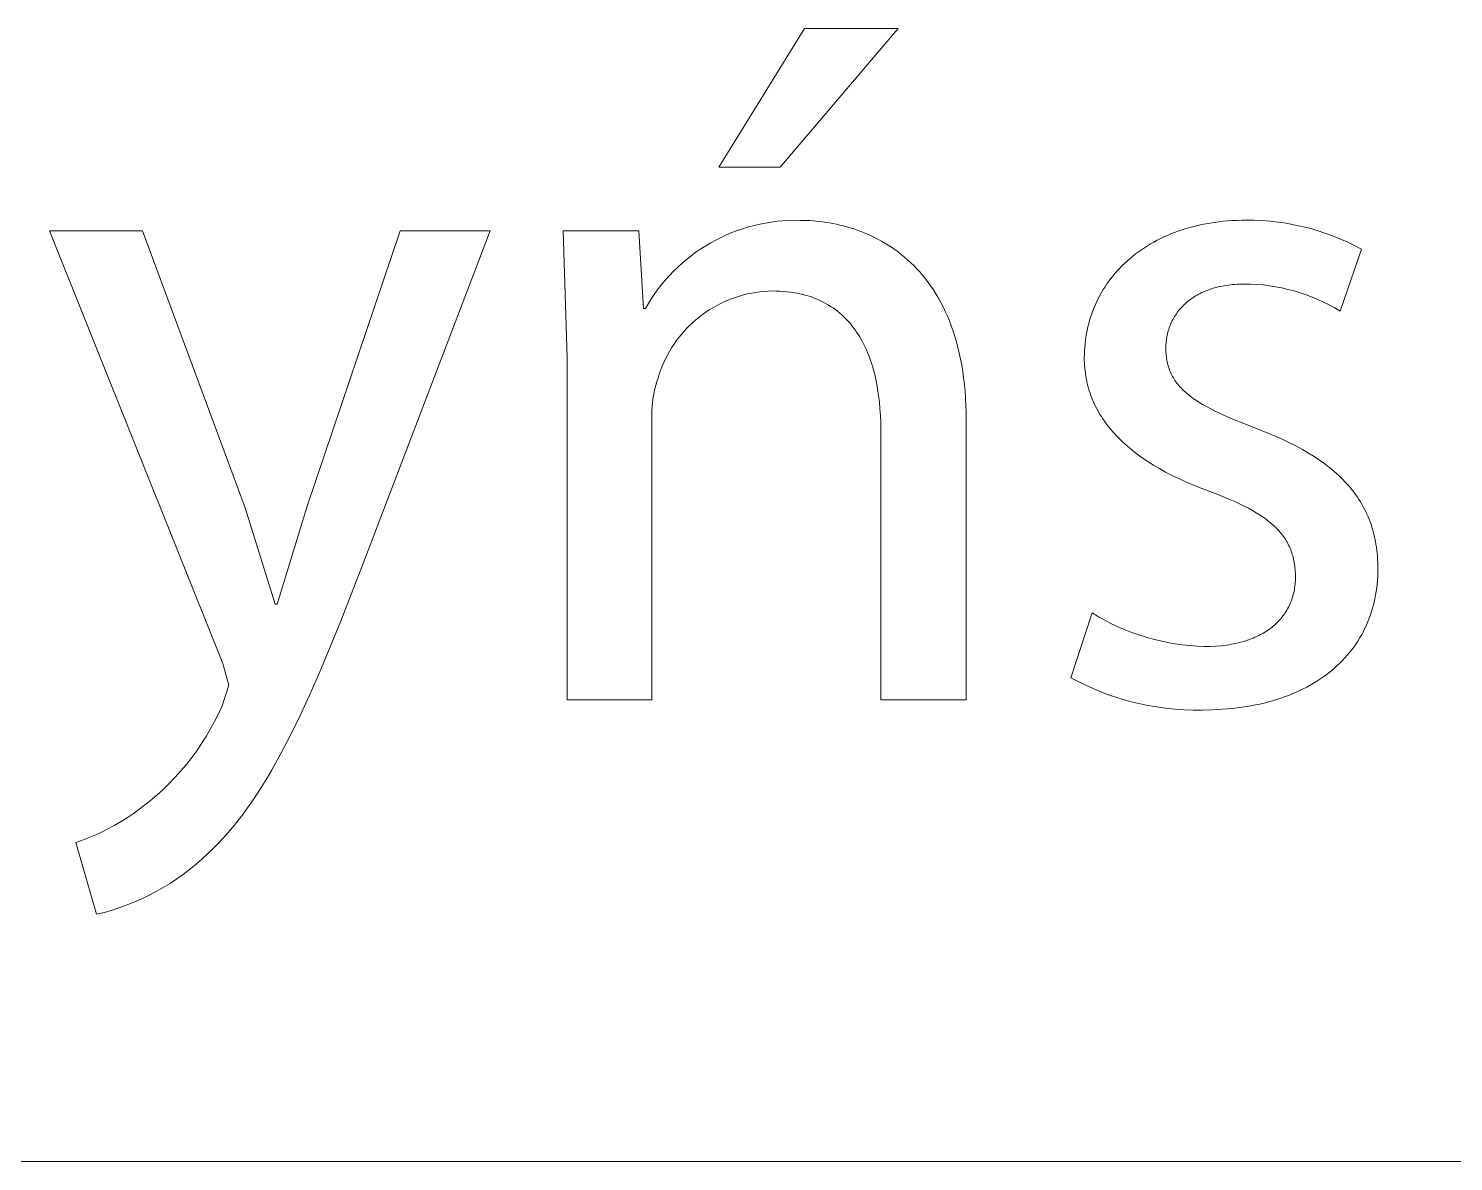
# Model space of a CAD drawing. Header units: millimetres. Extents: x -644 to 2279, y -276 to 1766.
# Drawn here: x 1850.56 to 1893.59, y -275.92 to -241.72 of the extents above; entities that cross this region are included whole.
import ezdxf

# ---------------------------------------------------------------- set-up
doc = ezdxf.new("R2010")
doc.units = ezdxf.units.MM
doc.header["$MEASUREMENT"] = 0
doc.layers.add('Domyślny', color=7, linetype='Continuous', true_color=0x000000)

msp = doc.modelspace()

# ---------------------------------------------------------------- linework, layer by layer
at = {"layer": 'Domyślny', "color": 18, "lineweight": 15, "true_color": 0x000000}
for p, q in [((1871.411, -245.906), (1873.99, -241.721)), ((1876.823, -241.721), (1873.26, -245.906)), ((1873.99, -241.721), (1876.823, -241.721)), ((1873.26, -245.906), (1871.411, -245.906)), ((1856.425, -260.885), (1851.199, -247.824)), ((1851.199, -247.824), (1854.002, -247.824)), ((1854.002, -247.824), (1857.107, -256.194)), ((1858.975, -256.135), (1861.788, -247.824)), ((1864.504, -247.824), (1860.649, -257.917)), ((1861.788, -247.824), (1864.504, -247.824)), ((1866.827, -251.658), (1866.71, -247.824)), ((1866.71, -247.824), (1868.988, -247.824)), ((1868.988, -247.824), (1869.134, -250.169)), ((1871.8, -247.883), (1871.965, -247.82)), ((1871.965, -247.82), (1872.132, -247.763)), ((1872.132, -247.763), (1872.301, -247.712)), ((1872.301, -247.712), (1872.472, -247.666)), ((1872.472, -247.666), (1872.644, -247.626)), ((1872.644, -247.626), (1872.818, -247.592)), ((1872.818, -247.592), (1872.992, -247.564)), ((1872.992, -247.564), (1873.168, -247.541)), ((1873.168, -247.541), (1873.344, -247.525)), ((1873.344, -247.525), (1873.52, -247.515)), ((1873.52, -247.515), (1873.697, -247.51)), ((1873.697, -247.51), (1873.874, -247.512)), ((1873.874, -247.512), (1873.966, -247.513)), ((1873.966, -247.513), (1874.06, -247.516)), ((1874.06, -247.516), (1874.155, -247.52)), ((1874.155, -247.52), (1874.252, -247.526)), ((1874.252, -247.526), (1874.35, -247.535)), ((1874.35, -247.535), (1874.449, -247.545)), ((1874.449, -247.545), (1874.549, -247.557)), ((1874.549, -247.557), (1874.65, -247.572)), ((1874.65, -247.572), (1874.752, -247.588)), ((1874.752, -247.588), (1874.855, -247.607)), ((1874.855, -247.607), (1874.958, -247.628)), ((1874.958, -247.628), (1875.062, -247.652)), ((1875.062, -247.652), (1875.166, -247.678)), ((1875.166, -247.678), (1875.271, -247.706)), ((1875.271, -247.706), (1875.375, -247.737)), ((1875.375, -247.737), (1875.481, -247.77)), ((1875.481, -247.77), (1875.586, -247.807)), ((1875.586, -247.807), (1875.691, -247.845)), ((1875.691, -247.845), (1875.796, -247.887)), ((1885.17, -247.877), (1885.282, -247.836)), ((1885.282, -247.836), (1885.395, -247.798)), ((1885.395, -247.798), (1885.511, -247.761)), ((1885.511, -247.761), (1885.629, -247.727)), ((1885.629, -247.727), (1885.748, -247.696)), ((1885.748, -247.696), (1885.87, -247.666)), ((1885.87, -247.666), (1885.993, -247.639)), ((1885.993, -247.639), (1886.118, -247.615)), ((1886.118, -247.615), (1886.246, -247.592)), ((1886.246, -247.592), (1886.375, -247.573)), ((1886.375, -247.573), (1886.506, -247.556)), ((1886.506, -247.556), (1886.639, -247.541)), ((1886.639, -247.541), (1886.773, -247.529)), ((1886.773, -247.529), (1886.91, -247.519)), ((1886.91, -247.519), (1887.048, -247.513)), ((1887.048, -247.513), (1887.188, -247.509)), ((1887.188, -247.509), (1887.33, -247.507)), ((1887.33, -247.507), (1887.572, -247.509)), ((1887.572, -247.509), (1887.814, -247.519)), ((1887.814, -247.519), (1888.056, -247.538)), ((1888.056, -247.538), (1888.296, -247.565)), ((1888.296, -247.565), (1888.536, -247.599)), ((1888.536, -247.599), (1888.774, -247.642)), ((1888.774, -247.642), (1889.011, -247.693)), ((1889.011, -247.693), (1889.246, -247.752)), ((1889.246, -247.752), (1889.479, -247.819)), ((1889.479, -247.819), (1889.709, -247.894)), ((1870.862, -248.374), (1871.011, -248.28)), ((1871.011, -248.28), (1871.163, -248.19)), ((1871.163, -248.19), (1871.318, -248.105)), ((1871.318, -248.105), (1871.476, -248.026)), ((1871.476, -248.026), (1871.637, -247.952)), ((1871.637, -247.952), (1871.8, -247.883)), ((1875.796, -247.887), (1875.901, -247.931)), ((1875.901, -247.931), (1876.005, -247.978)), ((1876.005, -247.978), (1876.109, -248.028)), ((1876.109, -248.028), (1876.213, -248.082)), ((1876.213, -248.082), (1876.316, -248.138)), ((1876.316, -248.138), (1876.419, -248.197)), ((1876.419, -248.197), (1876.52, -248.259)), ((1876.52, -248.259), (1876.621, -248.325)), ((1884.257, -248.338), (1884.351, -248.279)), ((1884.351, -248.279), (1884.446, -248.222)), ((1884.446, -248.222), (1884.543, -248.166)), ((1884.543, -248.166), (1884.642, -248.113)), ((1884.642, -248.113), (1884.744, -248.062)), ((1884.744, -248.062), (1884.847, -248.012)), ((1884.847, -248.012), (1884.953, -247.965)), ((1884.953, -247.965), (1885.06, -247.92)), ((1885.06, -247.92), (1885.17, -247.877)), ((1889.709, -247.894), (1889.936, -247.977)), ((1889.936, -247.977), (1890.161, -248.067)), ((1890.161, -248.067), (1890.382, -248.165)), ((1890.382, -248.165), (1890.6, -248.27)), ((1890.6, -248.27), (1890.815, -248.383)), ((1870.3, -248.803), (1870.435, -248.689)), ((1870.435, -248.689), (1870.574, -248.579)), ((1870.574, -248.579), (1870.716, -248.474)), ((1870.716, -248.474), (1870.862, -248.374)), ((1876.621, -248.325), (1876.721, -248.394)), ((1876.721, -248.394), (1876.82, -248.466)), ((1876.82, -248.466), (1876.917, -248.542)), ((1876.917, -248.542), (1877.014, -248.621)), ((1877.014, -248.621), (1877.109, -248.703)), ((1877.109, -248.703), (1877.202, -248.789)), ((1883.745, -248.731), (1883.825, -248.661)), ((1883.825, -248.661), (1883.907, -248.593)), ((1883.907, -248.593), (1883.991, -248.527)), ((1883.991, -248.527), (1884.078, -248.462)), ((1884.078, -248.462), (1884.167, -248.399)), ((1884.167, -248.399), (1884.257, -248.338)), ((1890.815, -248.383), (1890.172, -250.252)), ((1869.92, -249.172), (1870.043, -249.045)), ((1870.043, -249.045), (1870.169, -248.922)), ((1870.169, -248.922), (1870.3, -248.803)), ((1877.202, -248.789), (1877.294, -248.879)), ((1877.294, -248.879), (1877.385, -248.972)), ((1877.385, -248.972), (1877.473, -249.069)), ((1877.473, -249.069), (1877.56, -249.17)), ((1883.313, -249.184), (1883.379, -249.105)), ((1883.379, -249.105), (1883.448, -249.027)), ((1883.448, -249.027), (1883.519, -248.951)), ((1883.519, -248.951), (1883.592, -248.876)), ((1883.592, -248.876), (1883.667, -248.803)), ((1883.667, -248.803), (1883.745, -248.731)), ((1869.475, -249.721), (1869.579, -249.578)), ((1869.579, -249.578), (1869.688, -249.439)), ((1869.688, -249.439), (1869.802, -249.304)), ((1869.802, -249.304), (1869.92, -249.172)), ((1877.56, -249.17), (1877.645, -249.275)), ((1877.645, -249.275), (1877.728, -249.384)), ((1877.728, -249.384), (1877.809, -249.496)), ((1877.809, -249.496), (1877.888, -249.613)), ((1883.016, -249.602), (1883.071, -249.516)), ((1883.071, -249.516), (1883.128, -249.431)), ((1883.128, -249.431), (1883.187, -249.347)), ((1883.187, -249.347), (1883.249, -249.265)), ((1883.249, -249.265), (1883.313, -249.184)), ((1886.313, -249.57), (1886.258, -249.588)), ((1886.37, -249.553), (1886.313, -249.57)), ((1886.428, -249.537), (1886.37, -249.553)), ((1886.486, -249.522), (1886.428, -249.537)), ((1886.546, -249.508), (1886.486, -249.522)), ((1886.607, -249.496), (1886.546, -249.508)), ((1886.669, -249.484), (1886.607, -249.496)), ((1886.732, -249.474), (1886.669, -249.484)), ((1886.796, -249.465), (1886.732, -249.474)), ((1886.861, -249.457), (1886.796, -249.465)), ((1886.927, -249.45), (1886.861, -249.457)), ((1886.994, -249.444), (1886.927, -249.45)), ((1887.062, -249.44), (1886.994, -249.444)), ((1887.131, -249.437), (1887.062, -249.44)), ((1887.201, -249.435), (1887.131, -249.437)), ((1887.272, -249.434), (1887.201, -249.435)), ((1887.463, -249.437), (1887.272, -249.434)), ((1887.653, -249.447), (1887.463, -249.437)), ((1887.843, -249.463), (1887.653, -249.447)), ((1888.033, -249.486), (1887.843, -249.463)), ((1888.221, -249.516), (1888.033, -249.486)), ((1888.408, -249.551), (1888.221, -249.516)), ((1888.594, -249.594), (1888.408, -249.551)), ((1869.281, -250.017), (1869.376, -249.867)), ((1869.376, -249.867), (1869.475, -249.721)), ((1871.561, -249.975), (1871.448, -250.029)), ((1871.676, -249.924), (1871.561, -249.975)), ((1871.792, -249.878), (1871.676, -249.924)), ((1871.91, -249.836), (1871.792, -249.878)), ((1872.029, -249.798), (1871.91, -249.836)), ((1872.15, -249.764), (1872.029, -249.798)), ((1872.272, -249.734), (1872.15, -249.764)), ((1872.394, -249.708), (1872.272, -249.734)), ((1872.518, -249.687), (1872.394, -249.708)), ((1872.642, -249.67), (1872.518, -249.687)), ((1872.767, -249.657), (1872.642, -249.67)), ((1872.892, -249.648), (1872.767, -249.657)), ((1873.017, -249.644), (1872.892, -249.648)), ((1873.13, -249.645), (1873.017, -249.644)), ((1873.241, -249.649), (1873.13, -249.645)), ((1873.349, -249.656), (1873.241, -249.649)), ((1873.455, -249.666), (1873.349, -249.656)), ((1873.559, -249.678), (1873.455, -249.666)), ((1873.66, -249.693), (1873.559, -249.678)), ((1873.759, -249.71), (1873.66, -249.693)), ((1873.857, -249.73), (1873.759, -249.71)), ((1873.951, -249.752), (1873.857, -249.73)), ((1874.044, -249.777), (1873.951, -249.752)), ((1874.135, -249.805), (1874.044, -249.777)), ((1874.223, -249.835), (1874.135, -249.805)), ((1874.31, -249.867), (1874.223, -249.835)), ((1874.394, -249.901), (1874.31, -249.867)), ((1874.476, -249.938), (1874.394, -249.901)), ((1874.556, -249.977), (1874.476, -249.938)), ((1874.634, -250.019), (1874.556, -249.977)), ((1877.888, -249.613), (1877.964, -249.734)), ((1877.964, -249.734), (1878.038, -249.858)), ((1878.038, -249.858), (1878.11, -249.987)), ((1878.11, -249.987), (1878.179, -250.121)), ((1882.779, -250.053), (1882.822, -249.96)), ((1882.822, -249.96), (1882.867, -249.869)), ((1882.867, -249.869), (1882.914, -249.779)), ((1882.914, -249.779), (1882.964, -249.69)), ((1882.964, -249.69), (1883.016, -249.602)), ((1885.516, -250.005), (1885.479, -250.038)), ((1885.554, -249.972), (1885.516, -250.005)), ((1885.594, -249.941), (1885.554, -249.972)), ((1885.634, -249.91), (1885.594, -249.941)), ((1885.675, -249.879), (1885.634, -249.91)), ((1885.718, -249.85), (1885.675, -249.879)), ((1885.762, -249.822), (1885.718, -249.85)), ((1885.806, -249.794), (1885.762, -249.822)), ((1885.852, -249.767), (1885.806, -249.794)), ((1885.899, -249.742), (1885.852, -249.767)), ((1885.947, -249.717), (1885.899, -249.742)), ((1885.996, -249.693), (1885.947, -249.717)), ((1886.046, -249.67), (1885.996, -249.693)), ((1886.098, -249.648), (1886.046, -249.67)), ((1886.15, -249.627), (1886.098, -249.648)), ((1886.203, -249.607), (1886.15, -249.627)), ((1886.258, -249.588), (1886.203, -249.607)), ((1888.779, -249.642), (1888.594, -249.594)), ((1888.961, -249.697), (1888.779, -249.642)), ((1889.142, -249.758), (1888.961, -249.697)), ((1889.321, -249.826), (1889.142, -249.758)), ((1889.497, -249.899), (1889.321, -249.826)), ((1889.67, -249.978), (1889.497, -249.899)), ((1889.841, -250.064), (1889.67, -249.978)), ((1869.134, -250.169), (1869.192, -250.169)), ((1869.192, -250.169), (1869.281, -250.017)), ((1870.814, -250.431), (1870.717, -250.511)), ((1870.914, -250.355), (1870.814, -250.431)), ((1871.016, -250.283), (1870.914, -250.355)), ((1871.121, -250.214), (1871.016, -250.283)), ((1871.227, -250.148), (1871.121, -250.214)), ((1871.337, -250.087), (1871.227, -250.148)), ((1871.448, -250.029), (1871.337, -250.087)), ((1874.71, -250.062), (1874.634, -250.019)), ((1874.784, -250.108), (1874.71, -250.062)), ((1874.856, -250.156), (1874.784, -250.108)), ((1874.926, -250.205), (1874.856, -250.156)), ((1874.994, -250.257), (1874.926, -250.205)), ((1875.06, -250.311), (1874.994, -250.257)), ((1875.124, -250.367), (1875.06, -250.311)), ((1875.186, -250.425), (1875.124, -250.367)), ((1875.247, -250.485), (1875.186, -250.425)), ((1878.179, -250.121), (1878.245, -250.258)), ((1878.245, -250.258), (1878.309, -250.4)), ((1878.309, -250.4), (1878.37, -250.546)), ((1882.604, -250.532), (1882.634, -250.434)), ((1882.634, -250.434), (1882.667, -250.337)), ((1882.667, -250.337), (1882.702, -250.241)), ((1882.702, -250.241), (1882.739, -250.147)), ((1882.739, -250.147), (1882.779, -250.053)), ((1885.172, -250.411), (1885.148, -250.452)), ((1885.198, -250.371), (1885.172, -250.411)), ((1885.224, -250.331), (1885.198, -250.371)), ((1885.252, -250.292), (1885.224, -250.331)), ((1885.281, -250.254), (1885.252, -250.292)), ((1885.311, -250.216), (1885.281, -250.254)), ((1885.343, -250.179), (1885.311, -250.216)), ((1885.375, -250.143), (1885.343, -250.179)), ((1885.409, -250.107), (1885.375, -250.143)), ((1885.444, -250.072), (1885.409, -250.107)), ((1885.479, -250.038), (1885.444, -250.072)), ((1890.008, -250.155), (1889.841, -250.064)), ((1890.172, -250.252), (1890.008, -250.155)), ((1870.358, -250.86), (1870.276, -250.955)), ((1870.443, -250.768), (1870.358, -250.86)), ((1870.532, -250.679), (1870.443, -250.768)), ((1870.623, -250.593), (1870.532, -250.679)), ((1870.717, -250.511), (1870.623, -250.593)), ((1875.305, -250.547), (1875.247, -250.485)), ((1875.362, -250.61), (1875.305, -250.547)), ((1875.416, -250.676), (1875.362, -250.61)), ((1875.469, -250.743), (1875.416, -250.676)), ((1875.52, -250.812), (1875.469, -250.743)), ((1875.57, -250.882), (1875.52, -250.812)), ((1878.37, -250.546), (1878.428, -250.697)), ((1878.428, -250.697), (1878.482, -250.853)), ((1878.482, -250.853), (1878.534, -251.013)), ((1882.51, -250.932), (1882.529, -250.831)), ((1882.529, -250.831), (1882.552, -250.73)), ((1882.552, -250.73), (1882.577, -250.63)), ((1882.577, -250.63), (1882.604, -250.532)), ((1884.98, -250.844), (1884.968, -250.89)), ((1884.994, -250.798), (1884.98, -250.844)), ((1885.009, -250.753), (1884.994, -250.798)), ((1885.025, -250.709), (1885.009, -250.753)), ((1885.043, -250.665), (1885.025, -250.709)), ((1885.061, -250.621), (1885.043, -250.665)), ((1885.081, -250.578), (1885.061, -250.621)), ((1885.102, -250.535), (1885.081, -250.578)), ((1885.124, -250.493), (1885.102, -250.535)), ((1885.148, -250.452), (1885.124, -250.493)), ((1870.05, -251.255), (1869.982, -251.36)), ((1870.122, -251.152), (1870.05, -251.255)), ((1870.197, -251.052), (1870.122, -251.152)), ((1870.276, -250.955), (1870.197, -251.052)), ((1875.617, -250.954), (1875.57, -250.882)), ((1875.663, -251.028), (1875.617, -250.954)), ((1875.707, -251.104), (1875.663, -251.028)), ((1875.749, -251.181), (1875.707, -251.104)), ((1875.789, -251.259), (1875.749, -251.181)), ((1875.828, -251.339), (1875.789, -251.259)), ((1878.534, -251.013), (1878.582, -251.177)), ((1878.582, -251.177), (1878.627, -251.347)), ((1882.456, -251.346), (1882.466, -251.241)), ((1882.466, -251.241), (1882.478, -251.137)), ((1882.478, -251.137), (1882.492, -251.034)), ((1882.492, -251.034), (1882.51, -250.932)), ((1884.909, -251.272), (1884.907, -251.322)), ((1884.912, -251.223), (1884.909, -251.272)), ((1884.917, -251.175), (1884.912, -251.223)), ((1884.922, -251.126), (1884.917, -251.175)), ((1884.929, -251.078), (1884.922, -251.126)), ((1884.937, -251.031), (1884.929, -251.078)), ((1884.946, -250.983), (1884.937, -251.031)), ((1884.956, -250.937), (1884.946, -250.983)), ((1884.968, -250.89), (1884.956, -250.937)), ((1866.827, -261.985), (1866.827, -251.658)), ((1869.799, -251.688), (1869.745, -251.802)), ((1869.856, -251.577), (1869.799, -251.688)), ((1869.917, -251.467), (1869.856, -251.577)), ((1869.982, -251.36), (1869.917, -251.467)), ((1875.865, -251.421), (1875.828, -251.339)), ((1875.901, -251.504), (1875.865, -251.421)), ((1875.935, -251.588), (1875.901, -251.504)), ((1875.967, -251.674), (1875.935, -251.588)), ((1875.997, -251.761), (1875.967, -251.674)), ((1878.627, -251.347), (1878.669, -251.521)), ((1878.669, -251.521), (1878.707, -251.7)), ((1878.707, -251.7), (1878.742, -251.883)), ((1882.444, -251.663), (1882.446, -251.557)), ((1882.445, -251.742), (1882.444, -251.663)), ((1882.446, -251.557), (1882.45, -251.451)), ((1882.45, -251.451), (1882.456, -251.346)), ((1884.907, -251.322), (1884.907, -251.371)), ((1884.907, -251.371), (1884.907, -251.425)), ((1884.907, -251.425), (1884.909, -251.479)), ((1884.909, -251.479), (1884.912, -251.531)), ((1884.912, -251.531), (1884.917, -251.583)), ((1884.917, -251.583), (1884.922, -251.634)), ((1884.922, -251.634), (1884.929, -251.684)), ((1884.929, -251.684), (1884.937, -251.733)), ((1884.937, -251.733), (1884.946, -251.781)), ((1869.609, -252.152), (1869.572, -252.271)), ((1869.65, -252.034), (1869.609, -252.152)), ((1869.696, -251.917), (1869.65, -252.034)), ((1869.745, -251.802), (1869.696, -251.917)), ((1876.026, -251.849), (1875.997, -251.761)), ((1876.054, -251.938), (1876.026, -251.849)), ((1876.08, -252.029), (1876.054, -251.938)), ((1876.104, -252.121), (1876.08, -252.029)), ((1876.127, -252.214), (1876.104, -252.121)), ((1878.742, -251.883), (1878.772, -252.072)), ((1878.772, -252.072), (1878.799, -252.266)), ((1882.448, -251.821), (1882.445, -251.742)), ((1882.452, -251.899), (1882.448, -251.821)), ((1882.459, -251.977), (1882.452, -251.899)), ((1882.467, -252.055), (1882.459, -251.977)), ((1882.476, -252.132), (1882.467, -252.055)), ((1882.488, -252.208), (1882.476, -252.132)), ((1884.946, -251.781), (1884.957, -251.829)), ((1884.957, -251.829), (1884.969, -251.875)), ((1884.969, -251.875), (1884.982, -251.921)), ((1884.982, -251.921), (1884.996, -251.967)), ((1884.996, -251.967), (1885.012, -252.011)), ((1885.012, -252.011), (1885.029, -252.055)), ((1885.029, -252.055), (1885.047, -252.098)), ((1885.047, -252.098), (1885.067, -252.141)), ((1885.067, -252.141), (1885.087, -252.183)), ((1869.479, -252.593), (1869.455, -252.702)), ((1869.506, -252.485), (1869.479, -252.593)), ((1869.537, -252.378), (1869.506, -252.485)), ((1869.572, -252.271), (1869.537, -252.378)), ((1876.168, -252.403), (1876.127, -252.214)), ((1876.203, -252.597), (1876.168, -252.403)), ((1878.799, -252.266), (1878.822, -252.465)), ((1878.822, -252.465), (1878.842, -252.669)), ((1882.501, -252.284), (1882.488, -252.208)), ((1882.516, -252.36), (1882.501, -252.284)), ((1882.533, -252.435), (1882.516, -252.36)), ((1882.552, -252.51), (1882.533, -252.435)), ((1882.572, -252.584), (1882.552, -252.51)), ((1882.595, -252.657), (1882.572, -252.584)), ((1885.087, -252.183), (1885.109, -252.224)), ((1885.109, -252.224), (1885.133, -252.265)), ((1885.133, -252.265), (1885.157, -252.305)), ((1885.157, -252.305), (1885.183, -252.345)), ((1885.183, -252.345), (1885.211, -252.384)), ((1885.211, -252.384), (1885.239, -252.422)), ((1885.239, -252.422), (1885.269, -252.46)), ((1885.269, -252.46), (1885.3, -252.498)), ((1885.3, -252.498), (1885.333, -252.535)), ((1885.333, -252.535), (1885.367, -252.572)), ((1885.367, -252.572), (1885.402, -252.608)), ((1869.417, -252.922), (1869.404, -253.033)), ((1869.434, -252.812), (1869.417, -252.922)), ((1869.455, -252.702), (1869.434, -252.812)), ((1876.232, -252.794), (1876.203, -252.597)), ((1876.256, -252.995), (1876.232, -252.794)), ((1876.274, -253.199), (1876.256, -252.995)), ((1878.842, -252.669), (1878.857, -252.878)), ((1878.857, -252.878), (1878.867, -253.092)), ((1882.619, -252.731), (1882.595, -252.657)), ((1882.645, -252.803), (1882.619, -252.731)), ((1882.673, -252.876), (1882.645, -252.803)), ((1882.702, -252.947), (1882.673, -252.876)), ((1882.733, -253.018), (1882.702, -252.947)), ((1882.767, -253.089), (1882.733, -253.018)), ((1885.402, -252.608), (1885.439, -252.643)), ((1885.439, -252.643), (1885.477, -252.679)), ((1885.477, -252.679), (1885.516, -252.714)), ((1885.516, -252.714), (1885.557, -252.748)), ((1885.557, -252.748), (1885.598, -252.783)), ((1885.598, -252.783), (1885.642, -252.817)), ((1885.642, -252.817), (1885.686, -252.85)), ((1885.686, -252.85), (1885.733, -252.884)), ((1885.733, -252.884), (1885.829, -252.95)), ((1885.829, -252.95), (1885.931, -253.015)), ((1885.931, -253.015), (1886.038, -253.079)), ((1869.388, -253.255), (1869.386, -253.367)), ((1869.386, -253.367), (1869.387, -253.478)), ((1869.394, -253.144), (1869.388, -253.255)), ((1869.404, -253.033), (1869.394, -253.144)), ((1876.287, -253.406), (1876.274, -253.199)), ((1876.295, -253.616), (1876.287, -253.406)), ((1878.867, -253.092), (1878.874, -253.312)), ((1878.874, -253.312), (1878.876, -253.537)), ((1882.802, -253.159), (1882.767, -253.089)), ((1882.838, -253.229), (1882.802, -253.159)), ((1882.877, -253.298), (1882.838, -253.229)), ((1882.917, -253.367), (1882.877, -253.298)), ((1882.96, -253.435), (1882.917, -253.367)), ((1883.004, -253.503), (1882.96, -253.435)), ((1886.038, -253.079), (1886.151, -253.142)), ((1886.151, -253.142), (1886.269, -253.205)), ((1886.269, -253.205), (1886.393, -253.268)), ((1886.393, -253.268), (1886.659, -253.393)), ((1886.659, -253.393), (1886.947, -253.519)), ((1869.387, -253.478), (1869.387, -261.985)), ((1876.297, -253.829), (1876.295, -253.616)), ((1876.297, -261.985), (1876.297, -253.829)), ((1878.876, -253.537), (1878.876, -261.985)), ((1883.05, -253.57), (1883.004, -253.503)), ((1883.098, -253.636), (1883.05, -253.57)), ((1883.147, -253.702), (1883.098, -253.636)), ((1883.199, -253.767), (1883.147, -253.702)), ((1883.252, -253.832), (1883.199, -253.767)), ((1883.307, -253.896), (1883.252, -253.832)), ((1886.947, -253.519), (1887.258, -253.646)), ((1887.258, -253.646), (1887.593, -253.775)), ((1887.593, -253.775), (1887.82, -253.863)), ((1887.82, -253.863), (1888.041, -253.952)), ((1883.364, -253.96), (1883.307, -253.896)), ((1883.423, -254.023), (1883.364, -253.96)), ((1883.484, -254.086), (1883.423, -254.023)), ((1883.546, -254.148), (1883.484, -254.086)), ((1883.611, -254.209), (1883.546, -254.148)), ((1883.677, -254.27), (1883.611, -254.209)), ((1883.745, -254.33), (1883.677, -254.27)), ((1888.041, -253.952), (1888.254, -254.044)), ((1888.254, -254.044), (1888.46, -254.138)), ((1888.46, -254.138), (1888.659, -254.234)), ((1888.659, -254.234), (1888.851, -254.332)), ((1883.815, -254.39), (1883.745, -254.33)), ((1883.887, -254.449), (1883.815, -254.39)), ((1884.037, -254.565), (1883.887, -254.449)), ((1884.194, -254.679), (1884.037, -254.565)), ((1884.358, -254.79), (1884.194, -254.679)), ((1888.851, -254.332), (1889.035, -254.433)), ((1889.035, -254.433), (1889.213, -254.536)), ((1889.213, -254.536), (1889.383, -254.642)), ((1889.383, -254.642), (1889.547, -254.75)), ((1884.53, -254.899), (1884.358, -254.79)), ((1884.71, -255.005), (1884.53, -254.899)), ((1884.897, -255.108), (1884.71, -255.005)), ((1885.092, -255.209), (1884.897, -255.108)), ((1889.547, -254.75), (1889.703, -254.862)), ((1889.703, -254.862), (1889.778, -254.919)), ((1889.778, -254.919), (1889.852, -254.976)), ((1889.852, -254.976), (1889.923, -255.034)), ((1889.923, -255.034), (1889.993, -255.094)), ((1889.993, -255.094), (1890.062, -255.153)), ((1890.062, -255.153), (1890.128, -255.214)), ((1885.295, -255.308), (1885.092, -255.209)), ((1885.505, -255.403), (1885.295, -255.308)), ((1885.723, -255.496), (1885.505, -255.403)), ((1885.948, -255.586), (1885.723, -255.496)), ((1886.182, -255.673), (1885.948, -255.586)), ((1890.128, -255.214), (1890.193, -255.276)), ((1890.193, -255.276), (1890.255, -255.338)), ((1890.255, -255.338), (1890.316, -255.401)), ((1890.316, -255.401), (1890.376, -255.465)), ((1890.376, -255.465), (1890.433, -255.53)), ((1890.433, -255.53), (1890.489, -255.596)), ((1890.489, -255.596), (1890.542, -255.662)), ((1886.526, -255.804), (1886.182, -255.673)), ((1886.843, -255.936), (1886.526, -255.804)), ((1886.992, -256.002), (1886.843, -255.936)), ((1887.134, -256.068), (1886.992, -256.002)), ((1890.542, -255.662), (1890.594, -255.73)), ((1890.594, -255.73), (1890.644, -255.798)), ((1890.644, -255.798), (1890.693, -255.868)), ((1890.693, -255.868), (1890.739, -255.938)), ((1890.739, -255.938), (1890.784, -256.009)), ((1890.784, -256.009), (1890.827, -256.082)), ((1857.107, -256.194), (1858.012, -259.094)), ((1858.07, -259.094), (1858.975, -256.135)), ((1887.269, -256.135), (1887.134, -256.068)), ((1887.399, -256.203), (1887.269, -256.135)), ((1887.522, -256.271), (1887.399, -256.203)), ((1887.639, -256.34), (1887.522, -256.271)), ((1887.75, -256.41), (1887.639, -256.34)), ((1887.855, -256.481), (1887.75, -256.41)), ((1890.827, -256.082), (1890.868, -256.155)), ((1890.868, -256.155), (1890.907, -256.229)), ((1890.907, -256.229), (1890.945, -256.304)), ((1890.945, -256.304), (1890.98, -256.38)), ((1890.98, -256.38), (1891.014, -256.458)), ((1891.014, -256.458), (1891.046, -256.536)), ((1887.905, -256.516), (1887.855, -256.481)), ((1887.954, -256.553), (1887.905, -256.516)), ((1888.001, -256.589), (1887.954, -256.553)), ((1888.047, -256.626), (1888.001, -256.589)), ((1888.091, -256.663), (1888.047, -256.626)), ((1888.134, -256.701), (1888.091, -256.663)), ((1888.176, -256.738), (1888.134, -256.701)), ((1888.216, -256.777), (1888.176, -256.738)), ((1888.255, -256.815), (1888.216, -256.777)), ((1888.292, -256.854), (1888.255, -256.815)), ((1888.328, -256.894), (1888.292, -256.854)), ((1888.363, -256.934), (1888.328, -256.894)), ((1891.046, -256.536), (1891.076, -256.615)), ((1891.076, -256.615), (1891.105, -256.696)), ((1891.105, -256.696), (1891.131, -256.777)), ((1891.131, -256.777), (1891.156, -256.86)), ((1891.156, -256.86), (1891.179, -256.943)), ((1888.396, -256.974), (1888.363, -256.934)), ((1888.428, -257.015), (1888.396, -256.974)), ((1888.459, -257.056), (1888.428, -257.015)), ((1888.488, -257.098), (1888.459, -257.056)), ((1888.516, -257.14), (1888.488, -257.098)), ((1888.543, -257.183), (1888.516, -257.14)), ((1888.568, -257.226), (1888.543, -257.183)), ((1888.592, -257.27), (1888.568, -257.226)), ((1888.615, -257.314), (1888.592, -257.27)), ((1888.636, -257.359), (1888.615, -257.314)), ((1891.179, -256.943), (1891.2, -257.028)), ((1891.2, -257.028), (1891.219, -257.114)), ((1891.219, -257.114), (1891.237, -257.201)), ((1891.237, -257.201), (1891.252, -257.289)), ((1891.252, -257.289), (1891.266, -257.379)), ((1888.657, -257.405), (1888.636, -257.359)), ((1888.676, -257.451), (1888.657, -257.405)), ((1888.693, -257.498), (1888.676, -257.451)), ((1888.71, -257.545), (1888.693, -257.498)), ((1888.725, -257.593), (1888.71, -257.545)), ((1888.74, -257.642), (1888.725, -257.593)), ((1888.753, -257.691), (1888.74, -257.642)), ((1888.764, -257.741), (1888.753, -257.691)), ((1888.775, -257.792), (1888.764, -257.741)), ((1891.266, -257.379), (1891.278, -257.469)), ((1891.278, -257.469), (1891.288, -257.561)), ((1891.288, -257.561), (1891.296, -257.654)), ((1891.296, -257.654), (1891.303, -257.748)), ((1891.303, -257.748), (1891.307, -257.844)), ((1860.649, -257.917), (1859.982, -259.633)), ((1888.784, -257.843), (1888.775, -257.792)), ((1888.793, -257.895), (1888.784, -257.843)), ((1888.8, -257.948), (1888.793, -257.895)), ((1888.806, -258.002), (1888.8, -257.948)), ((1888.811, -258.056), (1888.806, -258.002)), ((1888.815, -258.111), (1888.811, -258.056)), ((1888.817, -258.167), (1888.815, -258.111)), ((1888.819, -258.224), (1888.817, -258.167)), ((1891.31, -258.154), (1891.305, -258.269)), ((1891.307, -257.844), (1891.31, -257.94)), ((1891.31, -257.94), (1891.311, -258.038)), ((1891.311, -258.038), (1891.31, -258.154)), ((1888.788, -258.653), (1888.796, -258.601)), ((1888.796, -258.601), (1888.803, -258.549)), ((1888.803, -258.549), (1888.809, -258.496)), ((1888.809, -258.496), (1888.814, -258.443)), ((1888.814, -258.443), (1888.817, -258.39)), ((1888.817, -258.39), (1888.819, -258.336)), ((1888.819, -258.282), (1888.819, -258.224)), ((1888.819, -258.336), (1888.819, -258.282)), ((1891.276, -258.606), (1891.26, -258.717)), ((1891.288, -258.495), (1891.276, -258.606)), ((1891.298, -258.383), (1891.288, -258.495)), ((1891.305, -258.269), (1891.298, -258.383)), ((1888.674, -259.05), (1888.693, -259.002)), ((1888.693, -259.002), (1888.71, -258.954)), ((1888.71, -258.954), (1888.726, -258.905)), ((1888.726, -258.905), (1888.741, -258.855)), ((1888.741, -258.855), (1888.755, -258.805)), ((1888.755, -258.805), (1888.767, -258.755)), ((1888.767, -258.755), (1888.778, -258.704)), ((1888.778, -258.704), (1888.788, -258.653)), ((1891.197, -259.04), (1891.171, -259.146)), ((1891.221, -258.934), (1891.197, -259.04)), ((1891.242, -258.826), (1891.221, -258.934)), ((1891.26, -258.717), (1891.242, -258.826)), ((1858.012, -259.094), (1858.07, -259.094)), ((1882.036, -261.318), (1882.678, -259.362)), ((1882.678, -259.362), (1882.87, -259.477)), ((1882.87, -259.477), (1883.067, -259.585)), ((1888.412, -259.494), (1888.444, -259.453)), ((1888.444, -259.453), (1888.475, -259.411)), ((1888.475, -259.411), (1888.504, -259.368)), ((1888.504, -259.368), (1888.532, -259.324)), ((1888.532, -259.324), (1888.559, -259.28)), ((1888.559, -259.28), (1888.585, -259.235)), ((1888.585, -259.235), (1888.609, -259.19)), ((1888.609, -259.19), (1888.632, -259.144)), ((1888.632, -259.144), (1888.653, -259.097)), ((1888.653, -259.097), (1888.674, -259.05)), ((1891.075, -259.454), (1891.037, -259.554)), ((1891.109, -259.352), (1891.075, -259.454)), ((1891.141, -259.25), (1891.109, -259.352)), ((1891.171, -259.146), (1891.141, -259.25)), ((1859.982, -259.633), (1859.357, -261.142)), ((1883.067, -259.585), (1883.266, -259.687)), ((1883.266, -259.687), (1883.469, -259.782)), ((1883.469, -259.782), (1883.675, -259.871)), ((1883.675, -259.871), (1883.884, -259.952)), ((1887.919, -259.929), (1887.967, -259.897)), ((1887.967, -259.897), (1888.014, -259.865)), ((1888.014, -259.865), (1888.06, -259.831)), ((1888.06, -259.831), (1888.105, -259.797)), ((1888.105, -259.797), (1888.148, -259.762)), ((1888.148, -259.762), (1888.19, -259.726)), ((1888.19, -259.726), (1888.23, -259.69)), ((1888.23, -259.69), (1888.269, -259.652)), ((1888.269, -259.652), (1888.307, -259.614)), ((1888.307, -259.614), (1888.343, -259.575)), ((1888.343, -259.575), (1888.378, -259.535)), ((1888.378, -259.535), (1888.412, -259.494)), ((1890.909, -259.846), (1890.861, -259.94)), ((1890.955, -259.75), (1890.909, -259.846)), ((1890.997, -259.653), (1890.955, -259.75)), ((1891.037, -259.554), (1890.997, -259.653)), ((1883.884, -259.952), (1884.095, -260.027)), ((1884.095, -260.027), (1884.309, -260.094)), ((1884.309, -260.094), (1884.525, -260.155)), ((1884.525, -260.155), (1884.743, -260.208)), ((1884.743, -260.208), (1884.962, -260.254)), ((1884.962, -260.254), (1885.183, -260.293)), ((1885.183, -260.293), (1885.405, -260.324)), ((1885.405, -260.324), (1885.627, -260.348)), ((1886.652, -260.342), (1886.729, -260.332)), ((1886.729, -260.332), (1886.805, -260.321)), ((1886.805, -260.321), (1886.878, -260.308)), ((1886.878, -260.308), (1886.951, -260.295)), ((1886.951, -260.295), (1887.022, -260.28)), ((1887.022, -260.28), (1887.092, -260.264)), ((1887.092, -260.264), (1887.16, -260.247)), ((1887.16, -260.247), (1887.227, -260.229)), ((1887.227, -260.229), (1887.292, -260.21)), ((1887.292, -260.21), (1887.356, -260.19)), ((1887.356, -260.19), (1887.419, -260.168)), ((1887.419, -260.168), (1887.48, -260.146)), ((1887.48, -260.146), (1887.539, -260.122)), ((1887.539, -260.122), (1887.598, -260.097)), ((1887.598, -260.097), (1887.655, -260.072)), ((1887.655, -260.072), (1887.71, -260.045)), ((1887.71, -260.045), (1887.764, -260.017)), ((1887.764, -260.017), (1887.817, -259.989)), ((1887.817, -259.989), (1887.869, -259.959)), ((1887.869, -259.959), (1887.919, -259.929)), ((1890.643, -260.303), (1890.582, -260.39)), ((1890.701, -260.214), (1890.643, -260.303)), ((1890.757, -260.125), (1890.701, -260.214)), ((1890.81, -260.033), (1890.757, -260.125)), ((1890.861, -259.94), (1890.81, -260.033)), ((1885.627, -260.348), (1885.851, -260.365)), ((1885.851, -260.365), (1886.075, -260.374)), ((1886.075, -260.374), (1886.247, -260.371)), ((1886.247, -260.371), (1886.414, -260.363)), ((1886.414, -260.363), (1886.574, -260.35)), ((1886.574, -260.35), (1886.652, -260.342)), ((1890.312, -260.72), (1890.238, -260.799)), ((1890.383, -260.64), (1890.312, -260.72)), ((1890.452, -260.558), (1890.383, -260.64)), ((1890.518, -260.475), (1890.452, -260.558)), ((1890.582, -260.39), (1890.518, -260.475)), ((1856.61, -261.547), (1856.425, -260.885)), ((1859.357, -261.142), (1859.056, -261.824)), ((1889.832, -261.165), (1889.743, -261.233)), ((1889.918, -261.096), (1889.832, -261.165)), ((1890.002, -261.024), (1889.918, -261.096)), ((1890.083, -260.951), (1890.002, -261.024)), ((1890.162, -260.876), (1890.083, -260.951)), ((1890.238, -260.799), (1890.162, -260.876)), ((1856.406, -262.17), (1856.61, -261.547)), ((1882.28, -261.446), (1882.036, -261.318)), ((1882.528, -261.566), (1882.28, -261.446)), ((1882.781, -261.677), (1882.528, -261.566)), ((1889.161, -261.6), (1889.055, -261.654)), ((1889.264, -261.544), (1889.161, -261.6)), ((1889.364, -261.486), (1889.264, -261.544)), ((1889.463, -261.425), (1889.364, -261.486)), ((1889.559, -261.363), (1889.463, -261.425)), ((1889.652, -261.299), (1889.559, -261.363)), ((1889.743, -261.233), (1889.652, -261.299)), ((1859.056, -261.824), (1858.762, -262.461)), ((1869.387, -261.985), (1866.827, -261.985)), ((1878.876, -261.985), (1876.297, -261.985)), ((1883.037, -261.779), (1882.781, -261.677)), ((1883.296, -261.872), (1883.037, -261.779)), ((1883.559, -261.956), (1883.296, -261.872)), ((1883.824, -262.03), (1883.559, -261.956)), ((1884.092, -262.096), (1883.824, -262.03)), ((1888.002, -262.048), (1887.874, -262.081)), ((1888.128, -262.013), (1888.002, -262.048)), ((1888.252, -261.976), (1888.128, -262.013)), ((1888.374, -261.937), (1888.252, -261.976)), ((1888.493, -261.895), (1888.374, -261.937)), ((1888.61, -261.851), (1888.493, -261.895)), ((1888.725, -261.805), (1888.61, -261.851)), ((1888.837, -261.757), (1888.725, -261.805)), ((1888.947, -261.707), (1888.837, -261.757)), ((1889.055, -261.654), (1888.947, -261.707)), ((1856.182, -262.637), (1856.298, -262.405)), ((1856.298, -262.405), (1856.406, -262.17)), ((1858.762, -262.461), (1858.472, -263.054)), ((1884.362, -262.152), (1884.092, -262.096)), ((1884.633, -262.199), (1884.362, -262.152)), ((1884.906, -262.237), (1884.633, -262.199)), ((1885.18, -262.265), (1884.906, -262.237)), ((1885.456, -262.283), (1885.18, -262.265)), ((1885.731, -262.292), (1885.456, -262.283)), ((1886.007, -262.292), (1885.731, -262.292)), ((1886.317, -262.286), (1886.007, -262.292)), ((1886.62, -262.271), (1886.317, -262.286)), ((1886.768, -262.26), (1886.62, -262.271)), ((1886.913, -262.246), (1886.768, -262.26)), ((1887.057, -262.229), (1886.913, -262.246)), ((1887.199, -262.211), (1887.057, -262.229)), ((1887.338, -262.189), (1887.199, -262.211)), ((1887.475, -262.166), (1887.338, -262.189)), ((1887.61, -262.14), (1887.475, -262.166)), ((1887.743, -262.112), (1887.61, -262.14)), ((1887.874, -262.081), (1887.743, -262.112)), ((1855.927, -263.088), (1856.058, -262.864)), ((1856.058, -262.864), (1856.182, -262.637)), ((1855.643, -263.52), (1855.789, -263.306)), ((1855.789, -263.306), (1855.927, -263.088)), ((1858.472, -263.054), (1858.184, -263.607)), ((1855.33, -263.933), (1855.49, -263.729)), ((1855.49, -263.729), (1855.643, -263.52)), ((1858.184, -263.607), (1857.898, -264.12)), ((1854.99, -264.323), (1855.163, -264.131)), ((1855.163, -264.131), (1855.33, -263.933)), ((1857.898, -264.12), (1857.755, -264.363)), ((1854.625, -264.69), (1854.81, -264.51)), ((1854.81, -264.51), (1854.99, -264.323)), ((1857.612, -264.596), (1857.468, -264.821)), ((1857.755, -264.363), (1857.612, -264.596)), ((1854.068, -265.168), (1854.235, -265.031)), ((1854.235, -265.031), (1854.433, -264.864)), ((1854.433, -264.864), (1854.625, -264.69)), ((1857.323, -265.037), (1857.177, -265.246)), ((1857.468, -264.821), (1857.323, -265.037)), ((1853.542, -265.545), (1853.721, -265.425)), ((1853.721, -265.425), (1853.897, -265.3)), ((1853.897, -265.3), (1854.068, -265.168)), ((1857.03, -265.446), (1856.882, -265.638)), ((1857.177, -265.246), (1857.03, -265.446)), ((1852.788, -265.966), (1852.982, -265.87)), ((1852.982, -265.87), (1853.172, -265.768)), ((1853.172, -265.768), (1853.359, -265.66)), ((1853.359, -265.66), (1853.542, -265.545)), ((1856.733, -265.824), (1856.582, -266.001)), ((1856.882, -265.638), (1856.733, -265.824)), ((1851.987, -266.287), (1852.191, -266.217)), ((1852.62, -268.457), (1851.987, -266.287)), ((1852.191, -266.217), (1852.393, -266.14)), ((1852.393, -266.14), (1852.592, -266.056)), ((1852.592, -266.056), (1852.788, -265.966)), ((1856.273, -266.337), (1856.116, -266.495)), ((1856.428, -266.173), (1856.273, -266.337)), ((1856.582, -266.001), (1856.428, -266.173)), ((1855.793, -266.793), (1855.611, -266.952)), ((1855.955, -266.647), (1855.793, -266.793)), ((1856.116, -266.495), (1855.955, -266.647)), ((1855.425, -267.106), (1855.233, -267.252)), ((1855.611, -266.952), (1855.425, -267.106)), ((1854.629, -267.652), (1854.419, -267.772)), ((1854.835, -267.526), (1854.629, -267.652)), ((1855.036, -267.392), (1854.835, -267.526)), ((1855.233, -267.252), (1855.036, -267.392)), ((1853.988, -267.989), (1853.767, -268.086)), ((1854.205, -267.884), (1853.988, -267.989)), ((1854.419, -267.772), (1854.205, -267.884)), ((1852.854, -268.399), (1852.62, -268.457)), ((1853.086, -268.332), (1852.854, -268.399)), ((1853.316, -268.258), (1853.086, -268.332)), ((1853.543, -268.176), (1853.316, -268.258)), ((1853.767, -268.086), (1853.543, -268.176)), ((2275.751, -275.92), (-644.317, -275.92)), ((2275.751, -275.92), (1173.959, -275.92))]:
    msp.add_line(p, q, dxfattribs=at)

doc.saveas('drawing.dxf')
